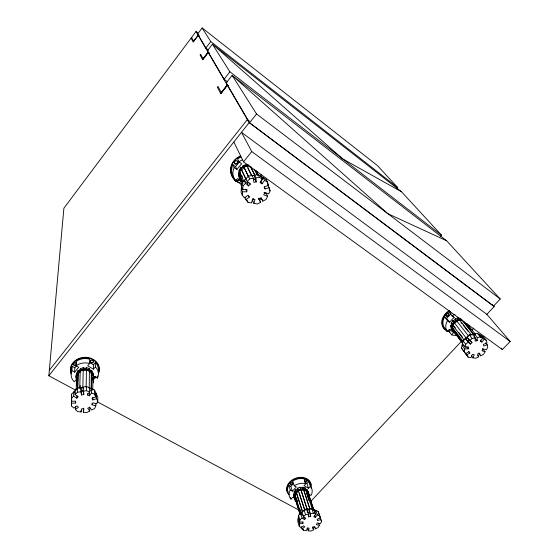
<?xml version="1.0" encoding="UTF-8"?>
<svg xmlns="http://www.w3.org/2000/svg" width="559" height="559" viewBox="0 0 559 559"><rect width="100%" height="100%" fill="white"/><g stroke="black" fill="none" stroke-linecap="round" stroke-linejoin="round"><path stroke-width="0.84" d="M95.771 396.904L95.771 393.012L96.56 394.759L96.567 398.658L92.801 399.923L91.997 398.169L95.771 396.904L94.569 394.249L94.576 390.049L86.554 386.493L77.456 388.114L71.615 394.158L71.482 401.271L75.542 401.131L75.57 403.025L71.524 403.165L71.58 406.016L73.865 408.119L76.918 405.883L78.428 407.273L75.374 409.502L77.645 411.585L81.069 411.948L81.719 408.699L83.983 408.936L83.333 412.193L86.743 412.556L89.719 411.033L89.754 407.064M92.766 390.301L92.864 374.844M92.871 374.216L92.878 372.944L91.69 370.491L91.299 370.82L89.063 368.947L89.454 368.619L86.505 367.626L86.163 387.345M92.801 399.923L92.808 397.575M74.64 372.182L74.815 367.766L72.139 366.229L71.936 370.638L74.64 372.182L78.749 367.256L76.045 365.705L76.213 361.331A13.57 11.327 -3.8 0 1 89.671 359.192L89.622 363.539L87.707 365.831L93.472 369.164L93.486 364.782L95.386 362.518A13.57 11.327 -3.8 0 1 98.363 370.764M93.465 382.936L93.479 378.471M89.719 411.033L87.686 408.273L89.657 407.259L91.69 410.026L94.667 408.503L95.827 405.806L92.053 404.814L92.06 403.242M91.159 388.945L91.285 373.307L91.676 372.979L92.864 375.445L92.319 375.452M87.56 393.431L87.539 394.982L89.545 395.87L91.543 392.914L91.676 372.979M91.683 371.756L91.69 370.491M82.823 387.401L82.823 387.869L83.228 370.149L80.23 371.211L79.727 388.505M83.228 370.149L83.228 370.61L86.456 370.568L86.463 370.107L89.426 371.106L89.23 388.358M80.251 370.617L80.307 368.723L83.291 367.661L83.284 368.115L86.498 368.081L86.505 367.626M89.433 370.512L89.454 368.619M89.545 395.87L89.587 391.978M87.539 394.982L91.564 389.036L89.573 388.156L89.531 392.027L86.484 390.685L86.554 386.493M474.626 334.247L474.563 337.419L477.183 340.717L475.143 341.088L475.199 337.902L472.593 334.61L474.626 334.247L477.246 337.531L477.183 340.717M83.508 389.05L83.137 387.422L80.873 387.827L80.762 391.705L81.516 394.975L83.794 394.57L83.829 393.012M83.794 394.57L83.046 391.3L83.137 387.422M83.333 412.193L83.417 408.21M83.256 369.38L83.291 367.661M81.069 411.948L81.111 410.355M81.516 394.975L81.621 391.083L80.873 387.827M80.154 388.002L80.223 385.507M80.657 370.31L80.307 368.723M77.827 388.316L78.316 373.468L80.622 371.532L80.23 371.211M76.786 398.162L78.253 396.652L75.102 394.612L75.248 390.706L73.795 392.215L73.634 396.121L76.786 398.162L76.869 395.807M77.401 388.826L77.932 373.146L78.316 373.468M77.953 372.553L78.015 370.652L78.4 370.966L80.692 369.045M75.102 394.612L77.317 392.32L77.456 388.114M75.374 409.502L75.486 406.323M75.57 403.025L75.633 401.446M76.171 389.714L76.765 373.139L78.015 370.652M76.241 389.923L76.297 388.246M76.387 385.724L76.653 378.338M71.482 401.271L71.657 397.337M71.524 403.165L71.692 399.217M71.58 406.016L71.615 394.158M260.648 202.295L258.831 198.822L261.004 197.697L262.814 201.17L266.077 199.472L267.586 196.244L263.764 194.846L264.875 192.45L268.697 193.861L270.102 190.864L269.138 187.586L265.071 188.928L264.428 186.748L268.502 185.406L267.537 182.108L266.07 179.362L258.104 174.618L248.448 176.12L241.705 183.17L241.055 192.387L242.306 195.245L244.458 197.921L247.882 195.364L249.3 197.131L245.883 199.682L248.021 202.337L251.543 202.959L252.577 199.032L254.911 199.444L253.877 203.371L257.385 203.986L260.648 202.295L258.642 198.242M241.397 189.152L241.558 186.86L242.718 189.459L246.959 189.494L246.792 191.807L242.55 191.765L241.397 189.152L243.074 189.166M242.306 195.245L242.55 191.765M242.718 189.459L242.969 185.958L241.705 183.17M75.703 390.203L48.843 375.774L63.88 208.255L196.027 31.535L197.956 33.037M239.399 172.403L239.538 170.788L238.966 170.768L240.524 167.826L240.887 168.231L243.472 166.023L243.102 165.618L246.316 164.479L246.917 165.709M240.23 173.241L240.007 175.673L239.434 175.652L240.447 178.67M246.316 164.479L246.26 165.031L247.937 165.094M248.608 177.035L243.885 167.232L247.113 166.093L247.057 166.652L250.425 166.764L254.611 175.072M250.425 166.764L250.474 166.205L255.037 175.24M313.718 529.736L312.341 527.528L314.109 526.655L315.479 528.863L318.134 527.549L319.42 525.313L316.387 524.601L317.33 522.944L320.363 523.664L321.558 521.589L318.155 511.387L311.873 508.683L304.11 510.22L298.541 515.293L297.793 521.484L299.198 526.075L300.854 527.731L303.656 525.837L304.746 526.934L301.944 528.828L303.593 530.477L306.402 530.694L307.324 528.017L309.183 528.164L308.261 530.833L311.063 531.05L313.718 529.736L312.795 526.906M299.198 526.075L299.477 523.748L298.178 519.514L298.366 517.976L299.666 522.204L303.062 521.987L302.866 523.531L299.477 523.748M299.666 522.204L299.952 519.863L298.541 515.293M294.39 492.619L294.181 494.086L293.72 494.107L294.369 496.182M300.735 489.677L300.12 487.238L297.493 488.182L298.157 490.25M305.563 489.845L305.193 487.881L302.824 487.134L309.84 508.928L307.045 509.053L301.001 489.95L298.366 490.893L304.69 509.906L302.475 511.583L296.221 492.542L294.886 494.631L300.805 513.455L302.181 511.331M303.223 488.887L302.824 487.134M303.446 489.572L304.054 489.37M309.84 508.928L303.719 489.838L306.101 490.592L312.341 509.298M307.045 509.053L301.001 489.95M480.621 355.831L479.475 353.12L477.561 354.078L478.714 356.789L475.828 358.235L472.977 357.844L474.242 354.685L472.348 354.427L471.09 357.585L468.232 357.187L461.503 348.061L462.992 340.697L469.308 334.897L477.47 333.423L483.598 336.972L486.491 340.536L486.959 343.128L483.444 344.309L483.752 346.021L487.266 344.84L487.727 347.418L486.253 349.843L483.228 348.837L482.061 350.772L485.086 351.779L483.507 354.392L480.621 355.831L478.532 353.141M462.272 345.581L462.642 343.75L465.172 347.09L468.68 346.999L468.302 348.837L464.795 348.928L462.272 345.581L464.012 345.539M464.229 351.702L464.795 348.928M465.172 347.09L465.745 344.295L468.135 342.108L470.392 344.12L471.978 342.674L467.149 337.35L465.577 338.796L468.135 342.108M451.896 326.812L451.064 325.722L451.63 323.123L451.148 323.123L452.741 320.712L453.007 321.027L455.382 319.182L455.117 318.868L457.912 317.861L459.191 319.475M463.006 341.388L452.706 327.874L453.125 325.918M457.912 317.861L457.814 318.309L459.91 318.309M459.589 319.986L471.181 334.652L468.281 335.693L468.554 336.015L456.78 320.992L459.589 319.986L459.491 320.433L462.293 320.426L473.424 334.429M462.293 320.426L462.391 319.979M471.076 335.114L471.181 334.652M253.255 198.347L252.64 200.688L253.877 203.371M92.053 404.814L92.913 402.815L96.686 403.808L97.769 401.299L97.748 397.058L94.576 390.049M76.674 375.648L77.932 373.146M240.894 169.468L241.104 169.07M243.969 181.612L239.727 172.417L241.285 169.454L241.656 169.866L244.255 167.644L244.066 167.253M294.684 493.974L294.034 491.899L295.355 489.824L296.081 491.459M295.837 492.172L295.355 489.824M464.152 340.075L452.79 325.261L454.39 322.843L454.656 323.158L457.045 321.306L456.78 320.992M464.564 339.46L465.808 337.601L466.087 337.922L467.939 336.49M263.198 177.79L260.815 181.263L262.129 183.82L264.526 180.319L263.198 177.79L261.214 176.609L262.527 179.132L260.131 182.639L262.129 183.82M208.605 50.17L205.845 48.032L197.627 33.98L202.141 27.95L377.451 165.59L397.694 187.586L396.638 188.809M193.624 41.247L198.159 35.196L199.619 36.412M198.249 35.343L193.204 42.072L191.094 38.124M205.845 48.032L210.743 41.548L202.141 27.95M203.064 58.737L208.053 52.148L209.541 53.391M202.61 59.659L208.158 52.322M224.096 79.238L229.854 71.769L212.406 44.182L207.438 50.75L224.096 79.238L227.548 81.88M221.294 92.528L227.185 84.912L228.568 85.967M220.777 93.626L227.324 85.157M227.401 85.282L220.847 93.758L217.332 87.19L217.968 86.365L221.427 92.78M49.339 370.261L247.378 119.507L249.335 120.975M48.843 375.774L249.188 122.603L196.027 31.535M249.559 122.784L256.539 113.973L232.118 75.353L226.255 82.935L249.559 122.784L493.597 306.053L500.221 299.009L446.62 240.761L232.118 75.353L387.904 213.727L446.62 240.761M243.535 161.844L251.76 151.566L241.481 132.336L486.847 314.34L510.157 341.458L502.373 349.564L243.535 161.844L233.83 142.007M314.424 512.554L315.919 510.716L314.354 510.046L315.758 514.231L313.76 516.691L315.332 517.361L317.33 514.902L315.919 510.716M480.593 337.042L481.523 335.91L479.999 335.03L482.648 338.314L480.3 341.165L481.837 342.045L484.185 339.201L481.523 335.91M240.943 157.114A14.373 13.437 -27.5 0 0 237.631 158.945L238.972 161.768L241.628 163.773L236.855 169.51L235.542 166.624L239.741 161.572M74.815 367.766L76.856 365.32M234.221 178.16L235.521 181.137L237.715 178.503L242.131 181.794M240.936 181.046L239.853 182.346L241.195 185.35M76.185 379.582L74.291 381.846A13.689 11.397 -3.9 0 1 71.936 370.638M93.472 369.164L95.386 366.886L95.386 362.518M92.361 379.603L94.925 376.563L97.573 378.08L97.559 375.865M440.422 236.457L441.526 235.227L401.572 191.807L212.406 44.182L342.688 158.903L401.572 191.807M310.273 501.877L461.329 341.444M472.075 330.027L473.871 328.126M486.407 314.808L494.17 306.563L492.451 304.634M244.332 180.739L246.009 178.978L247.211 181.528L250.271 184.177L248.58 185.944L245.52 183.296L244.332 180.739L247.371 183.366L248.58 185.944M242.969 185.958L245.52 183.296M247.211 181.528L249.768 178.852L253.43 178.286L253.856 182.311L256.274 181.934L255.854 177.909L254.583 175.386L252.179 175.764L253.43 178.286M247.371 183.366L248.489 182.199M453.09 316.184L454.062 317.428L449.506 322.173L446.627 318.399L451.141 313.69L449.129 312.16A12.731 10.209 -33.1 0 1 450.568 311.293M308.512 488.238L306.891 483.458L308.736 481.551L310.371 486.316L308.512 488.238L304.033 485.624L305.892 483.703L304.285 478.937A11.774 9.028 -19.1 0 0 292.734 481.019L294.251 485.799L296.347 487.015L292.35 491.165L290.855 486.351L293.685 483.409M446.627 318.399L444.608 316.883A12.731 10.209 -33.1 0 0 444.391 327.735L447.242 331.557L449.338 329.384L453.67 332.626L451.574 334.799L448.702 330.956L450.254 329.342M290.498 497.51L290.994 499.124L292.832 497.217L295.075 498.502M71.426 398.399L73.634 396.121M465.577 338.796L467.827 340.801L469.399 339.362M467.149 337.35L469.714 340.655L472.11 338.461L475.199 337.902M300.735 513.742L302.126 512.477L303.453 516.684L305.836 518.27L304.445 519.535L302.063 517.948L300.735 513.742L303.111 515.321L304.445 519.535M299.952 519.863L302.063 517.948M303.453 516.684L305.563 514.769L308.505 514.182L308.75 516.823L310.692 516.439L310.448 513.791L309.071 509.605L307.143 509.99L307.387 512.624M89.426 371.106L89.035 371.435L91.285 373.307M451.972 329.209L451.141 328.119L451.546 327.805M453.181 329.957L452.776 330.271L452.224 327.874L452.706 327.874M454.348 332.102L454.753 331.787M295.648 490.075L297.786 488.433L297.493 488.182M302.475 511.583L296.508 492.793L298.66 491.151L298.366 490.893M305.193 487.881L304.83 488.161L306.507 489.649L306.87 489.37L307.499 491.095M305.731 490.872L306.101 490.592M313.508 510.402L307.415 492.36L307.778 492.081L308.512 494.079M466.73 355.133L469.833 353.002L468.84 351.639L465.738 353.77L461.503 348.061M258.894 199.591L261.766 198.096M259.362 199.619L261.507 198.508L262.814 201.17M304.396 509.647L307.108 508.669M95.065 395.262L96.56 394.759M308.03 512.498L309.316 512.24L310.692 516.439M310.448 513.791L313.382 513.204L315.758 514.231M477.246 337.531L480.328 336.972L482.648 338.314M81.621 391.083L83.878 390.678M77.317 392.32L80.762 391.705M83.046 391.3L86.484 390.685M255.854 177.909L259.509 177.336L262.527 179.132M253.409 179.635L255.009 179.39L256.274 181.934M300.945 490.327L303.663 490.222M294.034 491.899L294.495 491.885M294.886 494.631L295.355 494.61L295.04 496.818L294.572 496.839L300.211 514.881M300.064 487.616L302.768 487.511M92.27 378.129L92.822 378.122M92.333 372.951L92.878 372.944M452.79 325.261L453.272 325.261M451.141 328.119L450.589 325.722L451.064 325.722M239.252 174.01L238.679 173.996L238.819 174.401M239.727 172.417L240.3 172.431M309.896 508.543L311.531 509.046M263.967 192.778L266.245 193.617L267.586 196.244M317.33 514.902L319.699 515.922L320.398 518.053L317.107 519.178L317.575 520.59L320.859 519.465L321.558 521.589M91.543 392.914L94.569 394.249M97.189 401.746L299.016 510.15M290.855 486.351L288.765 485.149L290.254 489.957L292.35 491.165M484.185 339.201L486.491 340.536M308.924 494.289L310.986 495.484A11.865 9.063 -19.1 0 0 310.371 486.316M89.202 362.295L93.486 364.782M304.669 482.158L306.891 483.458M264.526 180.319L267.537 182.108M73.795 392.215L75.046 393.026M251.76 151.566L510.157 341.458M235.542 166.624L232.9 164.646L234.193 167.518L236.855 169.51M249.188 122.603L494.17 306.563M444.608 316.883L447.479 320.642L449.506 322.173M256.539 113.973L500.221 299.009M449.129 312.16L452.042 315.891L454.062 317.428M209.506 53.412L208.214 52.42L202.658 59.75L200.08 54.929L200.618 54.209L203.162 58.926M229.854 71.769L441.526 235.227M197.627 33.98L199.004 35.049M210.743 41.548L397.694 187.586M306.29 491.368L307.415 492.36M469.714 340.655L471.978 342.674M243.885 167.232L244.255 167.644M501.262 348.222L502.373 349.564M485.659 342.856L487.266 344.84M477.47 333.423L480.328 336.972M480.251 340.068L481.837 342.045M466.842 323.591L475.416 334.317M466.926 324.416L470.685 329.125M466.968 324.583L468.037 325.925M469.106 327.267L470.713 329.272M463.404 321.25L474.067 334.638M482.438 348.432L485.086 351.779M461.021 322.375L462.083 323.717M463.138 325.052L468.428 331.76M469.308 334.897L472.11 338.461M455.117 318.868L456.382 320.482M452.741 320.712L453.992 322.333M454.39 322.843L466.087 337.922M467.827 340.801L470.392 344.12M477.672 355.44L478.714 356.789M454.257 326.547L455.292 327.895M458.932 332.633L462.566 337.37M451.148 323.123L452.399 324.751M462.992 340.697L465.745 344.295M466.772 346.832L468.302 348.837M450.589 325.722L451.833 327.357L452.224 329.069M452.224 327.874L463.034 342.066M457.786 336.022L458.82 337.384M453.957 331.585L462.593 342.96M452.385 329.761L462.545 343.156M468.812 351.66L469.833 353.002M471.44 355.81L472.977 357.844M452.706 331.354L453.67 332.626M465.486 353.526L468.232 357.187M191.583 37.467L193.707 41.401M267.481 183.485L268.502 185.406M267.775 185.008L269.138 187.586M268.991 188.753L270.102 190.864M256.113 170.907L259.509 177.336M264.079 186.986L265.071 188.928M255.163 170.306L257.566 174.988M254.338 169.265L257.35 175.142M247.113 166.093L251.941 175.861M247.903 168.357L251.522 175.694M248.448 176.12L249.768 178.852M244.723 168.615L248.636 176.721M243.102 165.618L243.696 166.848M92.018 373.098L92.71 374.516M249.663 182.898L250.271 184.177M241.474 169.475L245.96 178.999M240.195 167.134L245.925 179.32M241.446 174.911L242.487 177.154M238.966 170.768L239.545 172.018M239.825 175.274L242.872 181.934M248.699 195.811L249.3 197.131M239.434 175.652L242.976 183.422M245.597 189.194L246.792 191.807M240.272 178.272L242.285 182.709M96.567 398.658L97.769 401.299M247.05 200.164L248.021 202.337M244.702 197.02L245.883 199.682M293.72 494.107L294.251 495.519M294.572 496.839L295.32 498.831M318.707 523.21L319.42 525.313M308.288 493.429L313.983 510.381M306.87 489.37L307.331 490.746M307.562 491.431L313.795 509.99M314.633 515.265L315.332 517.361M311.873 508.683L313.382 513.204M306.542 493.311L308.98 500.633M314.78 526.746L315.479 528.863M318.155 511.387L320 517.04M300.12 487.238L300.791 489.3M307.143 509.99L308.505 514.182M308.295 515.426L308.75 516.823M297.786 488.433L298.226 489.817M299.184 492.779L304.431 509.088M304.11 510.22L305.563 514.769M307.366 528.003L308.261 530.833M296.382 497.88L297.668 501.975M299.736 508.522L300.504 510.982M296.976 502.653L297.744 505.119M294.831 496.161L300.435 514.042M295.837 500.466L300.204 514.441M302.426 522.127L302.866 523.531M293.971 496.825L295.487 501.682M303.118 528.94L303.593 530.477M301.294 526.704L301.944 528.828M266.07 179.362L266.769 181.731M254.583 175.386L255.009 179.39M309.071 509.605L309.316 512.24M95.827 403.444L95.827 405.806M95.386 366.886A13.689 11.397 -3.9 0 1 97.573 378.08M76.045 365.705A13.689 11.397 -3.9 0 1 89.622 363.539M71.384 371.379A13.57 11.327 -3.8 0 1 72.139 366.229M71.266 373.391A14.366 11.998 -3.7 0 1 85.003 357.285A14.366 11.998 -3.7 0 1 98.398 373.063M71.238 373.985A14.387 12.012 -3.8 0 1 84.989 357.858A14.387 12.012 -3.8 0 1 98.405 373.643M96.155 377.094A14.387 12.012 -3.8 0 1 93.032 379.603M93.318 360.324A1.628 1.37 -4.1 0 1 91.9 362.407A1.628 1.37 -4.1 0 1 90.495 360.38M76.401 365.076A1.642 1.37 -2.8 0 1 73.998 365.355A1.642 1.37 -2.8 0 1 73.921 363.329A1.642 1.37 -2.8 0 1 76.331 363.406M76.422 364.496A1.635 1.37 -2.8 0 1 73.46 363.609M73.557 363.252A1.635 1.37 -2.8 0 1 73.76 362.938M74.047 362.672A1.635 1.37 -2.8 0 1 74.41 362.477M76.045 362.588A1.635 1.37 -2.8 0 1 76.359 362.826M95.757 376.507A1.614 1.349 -4.7 0 1 94.185 376.864M76.709 380.001A8.804 7.316 -3.9 0 1 84.947 369.534A8.804 7.316 -3.9 0 1 92.626 379.959M76.234 378.198A8.797 7.316 -3.9 0 1 84.961 368.94A8.797 7.316 -3.9 0 1 93.185 378.163M261.256 174.282A14.506 13.535 -27.4 0 1 260.683 176.385M235.521 181.137A14.506 13.535 -27.4 0 1 234.193 167.518M238.972 161.768A14.506 13.535 -27.4 0 1 242.313 159.923M233.816 177.594A14.373 13.437 -27.5 0 1 232.9 164.646M239.594 182.8A15.219 14.227 -27.6 0 1 236.247 181.046M235.653 180.599A15.219 14.227 -27.6 0 1 240.181 156.094M239.769 183.198A15.24 14.241 -27.5 0 1 230.755 170.139A15.24 14.241 -27.5 0 1 240.363 156.464M237.072 160.775A1.733 1.628 -26.6 0 1 236.548 163.605A1.733 1.628 -26.6 0 1 234.284 161.872M234.417 161.46A1.733 1.628 -26.6 0 1 234.99 160.775M239.434 178.985A1.719 1.6 -24.9 0 1 236.247 180.187M239.287 179.013A1.719 1.6 -24.9 0 1 236.073 179.788M256.721 170.949A9.335 8.699 -27.4 0 1 257.21 173.947M242.005 181.284A9.335 8.699 -27.4 0 1 239.559 171.229A9.335 8.699 -27.4 0 1 248.986 165.436M256.902 172.025A9.321 8.692 -27.4 0 1 257.007 173.556M241.823 180.878A9.321 8.692 -27.4 0 1 239.378 170.837A9.321 8.692 -27.4 0 1 248.79 165.052M469.462 325.331A12.836 10.258 -33.1 0 1 468.91 326.763M456.78 335.358A12.836 10.258 -33.1 0 1 451.574 334.799M447.242 331.557A12.836 10.258 -33.1 0 1 447.479 320.642M452.042 315.891A12.836 10.258 -33.1 0 1 455.012 314.312M449.653 331.522A13.479 10.81 -33.2 0 1 448.164 331.138M445.537 329.817A13.479 10.81 -33.2 0 1 449.366 310.545M450.037 332.032A13.493 10.817 -33.1 0 1 442.155 323.032A13.493 10.817 -33.1 0 1 449.75 311.035M447.92 313.285A1.53 1.237 -33.1 0 1 448.011 315.444A1.53 1.237 -33.1 0 1 445.747 315.094M446.159 313.767A1.53 1.237 -33.1 0 1 446.466 313.508M446.313 329.782A1.523 1.216 -32.4 0 1 446.061 329.579M455.382 333.199A8.252 6.582 -33 0 1 452.322 325.219A8.252 6.582 -33 0 1 461.217 319.406M455.571 332.871A8.245 6.582 -33 0 1 451.812 325.01A8.245 6.582 -33 0 1 460.819 318.896M290.994 499.124A11.865 9.063 -19.1 0 1 290.254 489.957M294.251 485.799A11.865 9.063 -19.1 0 1 305.892 483.703M288.178 492.297A11.774 9.028 -19.1 0 1 288.765 485.149M308.736 481.551A11.774 9.028 -19.1 0 1 310.58 485.848M288.877 494.163A12.473 9.566 -19.1 0 1 294.796 478.553A12.473 9.566 -19.1 0 1 311.035 484.898M289.073 494.799A12.487 9.573 -19.1 0 1 296.536 478.63A12.487 9.573 -19.1 0 1 311.07 488.098M304.522 480.95A1.418 1.09 -19.6 0 1 306.402 479.776A1.418 1.09 -19.6 0 1 307.017 481.39A1.418 1.09 -19.6 0 1 304.823 481.725M306.507 479.245A1.418 1.09 -19.6 0 1 306.8 480.761A1.418 1.09 -19.6 0 1 304.872 481.264M304.606 481.096A1.418 1.09 -19.6 0 1 304.417 480.873M304.823 479.503A1.418 1.09 -19.6 0 1 305.13 479.308M292.406 482.096A1.418 1.09 -18.7 0 1 291.505 483.919A1.418 1.09 -18.7 0 1 289.883 482.801M290.205 482.242A1.418 1.09 -18.7 0 1 290.484 482.019M295.641 499.872A7.63 5.814 -19.1 0 1 299.617 489.943A7.63 5.814 -19.1 0 1 308.924 495.232M295.432 499.215A7.616 5.814 -19.1 0 1 298.485 489.67A7.616 5.814 -19.1 0 1 308.715 493.031M91.082 362.812A1.628 1.37 -4.1 0 0 93.528 361.582A1.628 1.37 -4.1 0 0 91.089 360.443A1.628 1.37 -4.1 0 0 91.082 362.812M235.842 164.101A1.733 1.635 -26.6 0 0 237.757 161.824A1.733 1.635 -26.6 0 0 234.836 161.453A1.733 1.635 -26.6 0 0 235.842 164.101M447.123 316.359A1.537 1.237 -33.1 0 0 448.954 314.472A1.537 1.237 -33.1 0 0 446.543 314.256A1.537 1.237 -33.1 0 0 447.123 316.359M290.813 484.569A1.418 1.097 -18.7 0 0 292.832 483.249A1.418 1.097 -18.7 0 0 290.68 482.648A1.418 1.097 -18.7 0 0 290.813 484.569"/></g></svg>
